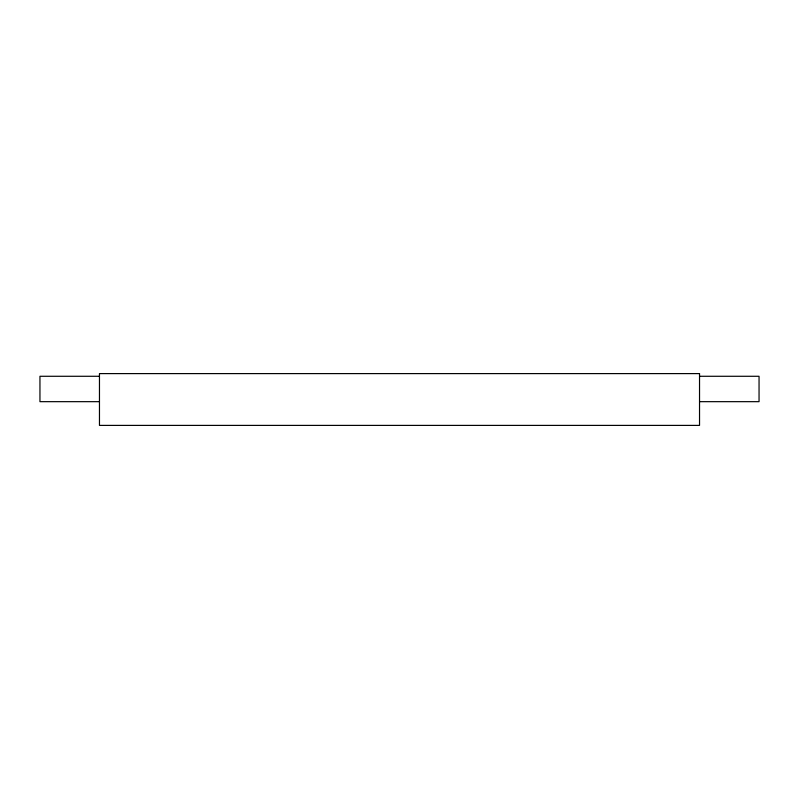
<?xml version="1.0" encoding="UTF-8"?>
<svg xmlns="http://www.w3.org/2000/svg" width="799" height="799" viewBox="0 0 799 799"><rect width="100%" height="100%" fill="white"/><g stroke="black" fill="none" stroke-linecap="round" stroke-linejoin="round"><path stroke-width="1.2" d="M99.466 376.279L39.95 376.279L39.95 401.667L99.466 401.667M699.534 376.279L759.05 376.279L759.05 401.667L699.534 401.667M699.534 373.602L99.466 373.602L99.466 425.398L699.534 425.398L699.534 373.602"/></g></svg>
